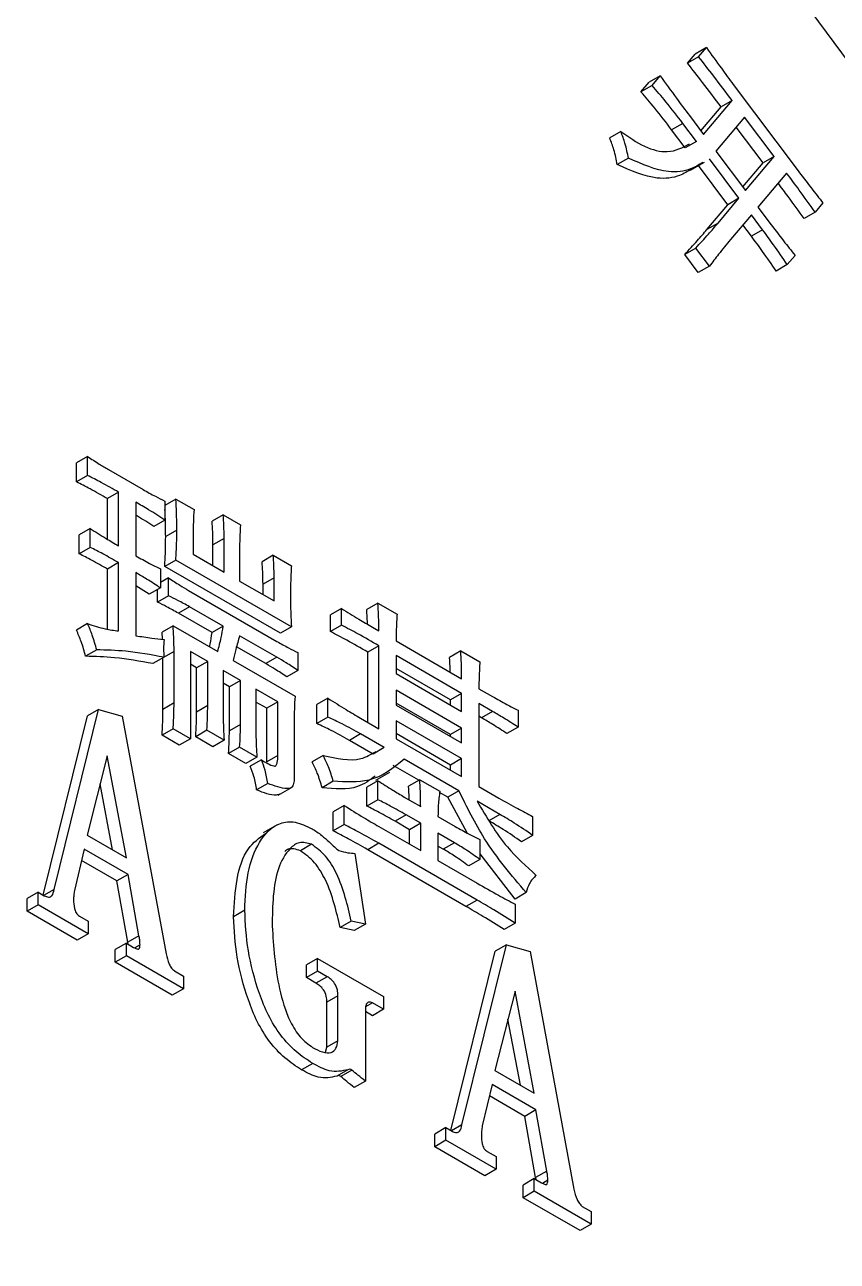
# Model space of a CAD drawing. Header units: millimetres. Extents: x 284 to 3312, y -237 to 1155.
# Drawn here: x 1979.06 to 2004.91, y 237.85 to 277.17 of the extents above; entities that cross this region are included whole.
import ezdxf

# ---------------------------------------------------------------- set-up
doc = ezdxf.new("R2010")
doc.units = ezdxf.units.MM

msp = doc.modelspace()

# ---------------------------------------------------------------- linework, layer by layer
at = {"color": 7, "linetype": 'Continuous', "lineweight": 25}
for p, q in [((2000.746, 276.446), (2000.392, 276.242)), ((2000.499, 276.154), (2000.746, 276.446)), ((2000.146, 275.95), (2000.392, 276.242)), ((2000.499, 276.154), (2000.146, 275.95)), ((1998.663, 275.042), (1998.922, 275.349)), ((1999.017, 275.246), (1998.663, 275.042)), ((1999.275, 275.553), (1998.922, 275.349)), ((1999.017, 275.246), (1999.275, 275.553)), ((2001.598, 275.278), (2003.629, 272.57)), ((2000.569, 273.797), (2001.212, 274.56)), ((2000.654, 273.683), (2001.565, 274.764)), ((2001.565, 274.764), (2001.212, 274.56)), ((2000.203, 274.285), (2000.654, 273.683)), ((2001.96, 274.237), (2001.049, 273.156)), ((2002.901, 272.984), (2001.96, 274.237)), ((1998.022, 273.781), (1997.669, 273.576)), ((1999.994, 274.037), (1999.64, 273.833)), ((2000.073, 273.256), (1999.64, 273.833)), ((2000.427, 273.46), (1999.994, 274.037)), ((2002.547, 272.78), (2001.692, 273.919)), ((2000.427, 273.46), (2000.073, 273.256)), ((1998.265, 272.93), (1997.911, 272.726)), ((2001.781, 271.655), (2000.84, 272.908)), ((2001.049, 273.156), (2001.99, 271.903)), ((2001.99, 271.903), (2002.901, 272.984)), ((2002.901, 272.984), (2002.547, 272.78)), ((2000.24, 272.548), (2000.682, 272.803)), ((2001.427, 271.451), (2000.494, 272.695)), ((2001.904, 272.017), (2002.547, 272.78)), ((2003.295, 272.458), (2002.384, 271.377)), ((2000.763, 270.662), (2001.427, 271.451)), ((2001.116, 270.866), (2001.781, 271.655)), ((2001.781, 271.655), (2001.427, 271.451)), ((2002.384, 271.377), (2002.742, 270.901)), ((2004.451, 271.507), (2004.204, 271.215)), ((2002.175, 271.129), (2001.511, 270.34)), ((2002.533, 270.653), (2002.175, 271.129)), ((2004.204, 271.215), (2003.851, 271.011)), ((2001.116, 270.866), (2000.763, 270.662)), ((2002.179, 270.448), (2001.907, 270.811)), ((2002.533, 270.653), (2002.179, 270.448)), ((2000.408, 270.073), (2000.055, 269.869)), ((2000.488, 269.292), (2000.055, 269.869)), ((2000.841, 269.496), (2000.408, 270.073)), ((2003.563, 269.838), (2003.317, 269.546)), ((2000.841, 269.496), (2000.488, 269.292)), ((2003.317, 269.546), (2002.963, 269.342)), ((1981.063, 263.445), (1980.71, 263.241)), ((1980.71, 262.639), (1980.71, 263.241)), ((1981.063, 262.843), (1981.063, 263.445)), ((1981.063, 262.843), (1980.71, 262.639)), ((1981.729, 263.027), (1982.829, 262.392)), ((1982.048, 262.309), (1981.694, 262.105)), ((1982.048, 260.604), (1982.048, 262.309)), ((1981.694, 260.814), (1981.694, 262.105)), ((1982.598, 261.991), (1982.598, 260.287)), ((1983.871, 262.092), (1983.524, 261.891)), ((1983.524, 262.025), (1983.524, 261.423)), ((1983.871, 262.092), (1984.45, 261.757)), ((1985.376, 261.59), (1985.023, 261.386)), ((1985.376, 261.59), (1985.926, 261.273)), ((1981.15, 261.155), (1980.797, 260.951)), ((1981.15, 260.554), (1981.15, 261.155)), ((1983.524, 261.423), (1983.17, 261.219)), ((1983.9, 261.106), (1983.547, 260.901)), ((1980.797, 260.35), (1980.797, 260.951)), ((1984.421, 261.039), (1984.421, 260.337)), ((1985.405, 260.838), (1985.052, 260.634)), ((1985.405, 259.769), (1985.405, 260.838)), ((1981.15, 260.554), (1980.797, 260.35)), ((1984.421, 260.337), (1985.405, 259.769)), ((1985.052, 259.973), (1985.052, 260.634)), ((1985.897, 260.487), (1985.897, 259.485)), ((1986.968, 260.304), (1986.615, 260.1)), ((1986.968, 260.304), (1987.547, 259.969)), ((1982.048, 260.069), (1981.694, 259.865)), ((1982.048, 257.897), (1982.048, 260.069)), ((1983.871, 260.153), (1983.518, 259.949)), ((1987.194, 257.827), (1983.518, 259.949)), ((1987.547, 258.031), (1983.871, 260.153)), ((1981.694, 257.953), (1981.694, 259.865)), ((1982.598, 259.752), (1982.598, 257.746)), ((1983.379, 259.869), (1983.379, 259.267)), ((1983.64, 259.585), (1983.379, 259.434)), ((1983.64, 259.016), (1983.64, 259.585)), ((1986.997, 259.585), (1986.644, 259.381)), ((1986.997, 258.85), (1986.997, 259.585)), ((1983.026, 259.063), (1982.598, 259.336)), ((1983.379, 259.267), (1983.026, 259.063)), ((1983.286, 258.812), (1983.286, 259.213)), ((1984.276, 259.184), (1987.084, 257.563)), ((1985.897, 259.485), (1986.997, 258.85)), ((1986.644, 259.054), (1986.644, 259.381)), ((1983.64, 259.016), (1983.286, 258.812)), ((1990.297, 258.783), (1989.944, 258.579)), ((1990.297, 258.783), (1990.905, 258.432)), ((1984.305, 258.666), (1983.952, 258.461)), ((1985.023, 257.843), (1983.952, 258.461)), ((1985.376, 258.047), (1984.305, 258.666)), ((1989.139, 258.616), (1988.786, 258.412)), ((1988.786, 257.877), (1988.786, 258.412)), ((1989.139, 258.081), (1989.139, 258.616)), ((1981.063, 258.13), (1980.71, 257.926)), ((1983.784, 258.064), (1983.431, 257.86)), ((1983.784, 258.064), (1985.203, 257.245)), ((1985.376, 258.047), (1985.023, 257.843)), ((1987.547, 258.031), (1987.194, 257.827)), ((1989.139, 258.081), (1988.786, 257.877)), ((1990.124, 258.014), (1990.326, 257.897)), ((1983.443, 257.635), (1983.431, 257.86)), ((1987.084, 257.061), (1985.897, 257.746)), ((1990.876, 257.58), (1992.96, 256.377)), ((1981.353, 257.295), (1980.999, 257.091)), ((1983.813, 257.245), (1983.46, 257.041)), ((1983.813, 255.607), (1983.813, 257.245)), ((1984.884, 256.927), (1984.334, 257.245)), ((1984.334, 257.245), (1984.334, 254.471)), ((1986.731, 256.857), (1985.802, 257.394)), ((1987.75, 257.212), (1987.75, 256.644)), ((1990.326, 257.429), (1989.973, 257.225)), ((1989.973, 254.993), (1989.973, 257.225)), ((1990.326, 254.789), (1990.326, 257.429)), ((1992.931, 257.262), (1992.578, 257.058)), ((1992.931, 257.262), (1993.539, 256.912)), ((1983.495, 257.061), (1983.141, 256.857)), ((1983.46, 255.403), (1983.46, 257.041)), ((1984.531, 256.723), (1984.334, 256.837)), ((1984.884, 256.927), (1984.531, 256.723)), ((1984.884, 255.524), (1984.884, 256.927)), ((1985.695, 256.961), (1987.663, 255.825)), ((1987.084, 257.061), (1986.731, 256.857)), ((1992.96, 255.909), (1990.876, 257.112)), ((1990.876, 257.112), (1990.876, 256.544)), ((1984.531, 255.319), (1984.531, 256.723)), ((1985.926, 256.326), (1985.376, 256.643)), ((1985.376, 256.643), (1985.376, 255.273)), ((1987.75, 256.644), (1987.396, 256.439)), ((1992.607, 255.705), (1990.876, 256.704)), ((1990.876, 256.544), (1992.96, 255.34)), ((1985.573, 256.122), (1985.376, 256.235)), ((1985.926, 256.326), (1985.573, 256.122)), ((1985.573, 254.718), (1985.573, 256.122)), ((1985.926, 254.922), (1985.926, 256.326)), ((1987.113, 255.641), (1986.418, 256.042)), ((1986.418, 256.042), (1986.418, 254.638)), ((1992.96, 254.806), (1990.876, 256.009)), ((1990.876, 256.009), (1990.876, 255.541)), ((1993.51, 256.059), (1993.944, 255.809)), ((1983.813, 255.607), (1983.46, 255.403)), ((1986.76, 255.437), (1986.418, 255.634)), ((1987.113, 255.641), (1986.76, 255.437)), ((1987.113, 253.936), (1987.113, 255.641)), ((1988.705, 255.758), (1988.352, 255.554)), ((1988.705, 255.156), (1988.705, 255.758)), ((1992.607, 254.602), (1990.876, 255.601)), ((1992.96, 255.909), (1992.607, 255.705)), ((1992.607, 255.545), (1992.607, 255.705)), ((1992.96, 255.34), (1992.96, 255.909)), ((1993.944, 255.341), (1993.51, 255.591)), ((1993.51, 255.591), (1993.51, 252.951)), ((1979.648, 249.5), (1981.059, 255.2)), ((1979.996, 249.68), (1981.412, 255.404)), ((1981.412, 255.404), (1981.059, 255.2)), ((1981.412, 255.404), (1982.168, 255.192)), ((1982.168, 255.192), (1983.562, 247.632)), ((1984.884, 255.524), (1984.531, 255.319)), ((1986.76, 253.732), (1986.76, 255.437)), ((1988.352, 254.952), (1988.352, 255.554)), ((1990.876, 255.541), (1992.96, 254.338)), ((1993.944, 255.341), (1993.591, 255.136)), ((1994.755, 255.374), (1994.755, 254.839)), ((1985.926, 254.922), (1985.573, 254.718)), ((1987.634, 255.073), (1987.634, 253.401)), ((1988.705, 255.156), (1988.352, 254.952)), ((1989.747, 255.123), (1990.326, 254.789)), ((1992.96, 253.836), (1990.876, 255.039)), ((1990.876, 255.039), (1990.876, 254.471)), ((1992.96, 254.806), (1992.607, 254.602)), ((1992.96, 254.338), (1992.96, 254.806)), ((1993.591, 255.136), (1993.51, 255.183)), ((1994.755, 254.839), (1994.401, 254.635)), ((1983.784, 254.788), (1983.431, 254.584)), ((1983.981, 254.267), (1983.431, 254.584)), ((1984.334, 254.471), (1983.784, 254.788)), ((1984.334, 254.471), (1983.981, 254.267)), ((1984.855, 254.738), (1984.502, 254.534)), ((1985.052, 254.216), (1984.502, 254.534)), ((1985.405, 254.421), (1984.855, 254.738)), ((1985.405, 254.421), (1985.052, 254.216)), ((1989.747, 254.622), (1989.394, 254.417)), ((1990.146, 253.983), (1989.394, 254.417)), ((1990.5, 254.187), (1989.747, 254.622)), ((1992.607, 253.632), (1990.876, 254.631)), ((1990.876, 254.471), (1992.96, 253.268)), ((1992.607, 254.542), (1992.607, 254.602)), ((1985.897, 254.203), (1985.544, 253.999)), ((1986.447, 253.886), (1985.897, 254.203)), ((1990.5, 254.187), (1990.146, 253.983)), ((1981.689, 253.927), (1981.05, 251.408)), ((1982.299, 250.687), (1981.689, 253.927)), ((1986.094, 253.682), (1985.544, 253.999)), ((1986.447, 253.886), (1986.094, 253.682)), ((1986.592, 253.802), (1986.239, 253.598)), ((1987.113, 253.936), (1986.76, 253.732)), ((1988.56, 253.936), (1988.207, 253.732)), ((1992.873, 252.817), (1991.137, 253.819)), ((1992.96, 253.836), (1992.607, 253.632)), ((1992.607, 253.472), (1992.607, 253.632)), ((1992.96, 253.268), (1992.96, 253.836)), ((1990.23, 253.154), (1990.672, 253.409)), ((1991.594, 253.147), (1990.783, 253.615)), ((1981.859, 250.941), (1981.464, 253.04)), ((1986.795, 253.05), (1986.441, 252.846)), ((1987.128, 252.67), (1987.57, 252.925)), ((1988.879, 253.117), (1988.525, 252.913)), ((1990.297, 253.134), (1989.944, 252.93)), ((1989.944, 252.328), (1989.944, 252.93)), ((1990.297, 252.532), (1990.297, 253.134)), ((1991.629, 253.168), (1991.275, 252.964)), ((1991.629, 253.168), (1992.266, 252.8)), ((1993.51, 252.951), (1994.147, 252.583)), ((1990.297, 252.532), (1989.944, 252.328)), ((1991.137, 252.616), (1991.658, 252.315)), ((1992.52, 252.613), (1992.261, 252.762)), ((1992.873, 252.817), (1992.52, 252.613)), ((1993.131, 251.474), (1992.52, 252.613)), ((1994.176, 252.065), (1993.452, 252.483)), ((1989.226, 252.349), (1988.873, 252.144)), ((1988.873, 251.543), (1988.873, 252.144)), ((1989.226, 251.747), (1989.226, 252.349)), ((1991.195, 252.048), (1990.841, 251.844)), ((1991.658, 251.781), (1991.195, 252.048)), ((1994.176, 252.065), (1993.822, 251.861)), ((1987.09, 251.732), (1986.648, 251.477)), ((1989.226, 251.747), (1988.873, 251.543)), ((1990.326, 251.68), (1991.658, 250.911)), ((1991.304, 251.576), (1990.841, 251.844)), ((1991.658, 251.781), (1991.304, 251.576)), ((1991.658, 250.911), (1991.658, 251.781)), ((1992.208, 251.998), (1992.758, 251.68)), ((1995.218, 251.998), (1995.218, 251.396)), ((1981.05, 251.408), (1982.299, 250.687)), ((1991.304, 251.116), (1991.304, 251.576)), ((1992.729, 251.162), (1992.208, 251.463)), ((1992.208, 251.463), (1992.208, 250.594)), ((1993.539, 251.263), (1993.539, 250.628)), ((1995.218, 251.396), (1994.864, 251.192)), ((1980.956, 250.959), (1980.648, 249.644)), ((1982.352, 250.153), (1980.956, 250.959)), ((1988.188, 251.113), (1987.834, 250.909)), ((1990.326, 251.145), (1989.973, 250.941)), ((1993.099, 249.137), (1989.973, 250.941)), ((1993.452, 249.341), (1990.326, 251.145)), ((1992.375, 250.958), (1992.208, 251.055)), ((1992.729, 251.162), (1992.375, 250.958)), ((1981.999, 249.949), (1980.872, 250.6)), ((1989.565, 250.822), (1989.898, 248.576)), ((1992.208, 250.594), (1993.452, 249.875)), ((1993.539, 250.628), (1993.186, 250.423)), ((1994.662, 249.371), (1993.554, 250.807)), ((1982.352, 250.153), (1981.999, 249.949)), ((1982.697, 248.207), (1982.352, 250.153)), ((1982.343, 248.003), (1981.999, 249.949)), ((1979.49, 249.591), (1979.137, 249.386)), ((1979.137, 248.984), (1979.137, 249.386)), ((1979.49, 249.188), (1979.49, 249.591)), ((1979.49, 249.591), (1979.685, 249.478)), ((1979.996, 249.68), (1979.666, 249.489)), ((1993.452, 249.341), (1993.099, 249.137)), ((1995.015, 249.575), (1994.662, 249.371)), ((1979.49, 249.188), (1979.137, 248.984)), ((1980.733, 248.062), (1979.137, 248.984)), ((1981.087, 248.266), (1979.49, 249.188)), ((1986.063, 249.015), (1985.709, 248.811)), ((1994.668, 249.207), (1994.668, 248.605)), ((1980.805, 248.832), (1981.087, 248.669)), ((1981.087, 248.669), (1981.087, 248.266)), ((1989.452, 248.672), (1989.098, 248.468)), ((1989.898, 248.576), (1989.452, 248.672)), ((1989.898, 248.576), (1989.545, 248.372)), ((1994.668, 248.605), (1994.314, 248.401)), ((1981.087, 248.266), (1980.733, 248.062)), ((1982.697, 248.207), (1982.343, 248.003)), ((1989.545, 248.372), (1989.098, 248.468)), ((1982.298, 247.97), (1981.944, 247.766)), ((1981.944, 247.363), (1981.944, 247.766)), ((1982.298, 247.567), (1982.298, 247.97)), ((1982.298, 247.97), (1982.529, 247.836)), ((1982.356, 247.937), (1982.343, 248.003)), ((1982.731, 247.916), (1982.564, 247.82)), ((1992.966, 242.192), (1994.382, 247.916)), ((1994.382, 247.916), (1994.029, 247.712)), ((1994.382, 247.916), (1995.138, 247.705)), ((1982.298, 247.567), (1981.944, 247.363)), ((1983.757, 246.316), (1981.944, 247.363)), ((1984.111, 246.521), (1982.298, 247.567)), ((1988.377, 247.481), (1988.023, 247.276)), ((1988.377, 247.078), (1988.377, 247.481)), ((1988.377, 247.481), (1990.476, 246.269)), ((1992.618, 242.012), (1994.029, 247.712)), ((1995.138, 247.705), (1996.532, 240.144)), ((1983.829, 247.086), (1984.111, 246.923)), ((1988.023, 246.874), (1988.023, 247.276)), ((1988.377, 247.078), (1988.023, 246.874)), ((1988.681, 246.903), (1988.377, 247.078)), ((1984.111, 246.923), (1984.111, 246.521)), ((1988.327, 246.698), (1988.023, 246.874)), ((1988.681, 246.903), (1988.327, 246.698)), ((1984.111, 246.521), (1983.757, 246.316)), ((1989.027, 246.294), (1988.673, 246.09)), ((1989.027, 244.864), (1989.027, 246.294)), ((1990.476, 246.269), (1990.476, 245.866)), ((1994.659, 246.44), (1994.02, 243.921)), ((1995.269, 243.2), (1994.659, 246.44)), ((1988.673, 244.66), (1988.673, 246.09)), ((1989.898, 245.828), (1989.898, 243.582)), ((1990.122, 245.662), (1989.898, 245.791)), ((1990.12, 246.071), (1989.906, 245.948)), ((1990.476, 245.866), (1990.12, 246.071)), ((1990.476, 245.866), (1990.122, 245.662)), ((1994.829, 243.454), (1994.434, 245.553)), ((1988.631, 244.506), (1988.673, 244.66)), ((1989.027, 244.864), (1988.673, 244.66)), ((1988.223, 244.147), (1987.869, 243.943)), ((1989.344, 243.945), (1988.99, 243.741)), ((1989.473, 243.928), (1989.12, 243.724)), ((1994.02, 243.921), (1995.269, 243.2)), ((1989.898, 243.582), (1989.545, 243.378)), ((1993.926, 243.472), (1993.618, 242.157)), ((1995.322, 242.666), (1993.926, 243.472)), ((1994.969, 242.462), (1993.842, 243.112)), ((1995.322, 242.666), (1994.969, 242.462)), ((1995.667, 240.719), (1995.322, 242.666)), ((1995.313, 240.515), (1994.969, 242.462)), ((1992.46, 242.103), (1992.107, 241.899)), ((1992.107, 241.496), (1992.107, 241.899)), ((1992.46, 241.7), (1992.46, 242.103)), ((1992.46, 242.103), (1992.655, 241.991)), ((1992.966, 242.192), (1992.636, 242.002)), ((1992.46, 241.7), (1992.107, 241.496)), ((1993.703, 240.575), (1992.107, 241.496)), ((1994.057, 240.779), (1992.46, 241.7)), ((1993.775, 241.344), (1994.057, 241.182)), ((1994.057, 241.182), (1994.057, 240.779)), ((1994.057, 240.779), (1993.703, 240.575)), ((1995.667, 240.719), (1995.313, 240.515)), ((1995.268, 240.482), (1994.914, 240.278)), ((1994.914, 239.876), (1994.914, 240.278)), ((1995.268, 240.08), (1995.268, 240.482)), ((1995.268, 240.482), (1995.499, 240.349)), ((1995.326, 240.449), (1995.313, 240.515)), ((1995.701, 240.429), (1995.534, 240.332)), ((1995.268, 240.08), (1994.914, 239.876)), ((1996.727, 238.829), (1994.914, 239.876)), ((1997.081, 239.033), (1995.268, 240.08)), ((1996.799, 239.599), (1997.081, 239.436)), ((1997.081, 239.436), (1997.081, 239.033)), ((1997.081, 239.033), (1996.727, 238.829))]:
    msp.add_line(p, q, dxfattribs=at)
at = {"color": 7, "linetype": 'Continuous', "lineweight": 25, "flags": 128}
msp.add_lwpolyline([(2022.743, 234.321), (2022.12, 238.296), (2021.254, 242.344), (2020.149, 246.441), (2018.812, 250.56), (2017.252, 254.678), (2015.479, 258.767), (2013.502, 262.803), (2011.335, 266.761), (2008.991, 270.617), (2006.484, 274.347), (2003.829, 277.927), (2001.044, 281.336), (1998.145, 284.554), (1995.149, 287.559), (1992.077, 290.333), (1988.946, 292.86), (1985.775, 295.123), (1982.585, 297.11), (1979.395, 298.807), (1976.225, 300.203)], dxfattribs=at)
at = {"color": 7, "linetype": 'Continuous', "lineweight": 25}
for points, knots in [([(2010.11, 193.928), (2010.494, 194.136), (2011.689, 194.784), (2013.52, 196.162), (2015.59, 198.032), (2017.461, 200.162), (2019.138, 202.527), (2020.61, 205.125), (2021.871, 207.945), (2022.911, 210.977), (2023.724, 214.205), (2024.303, 217.612), (2024.645, 221.177), (2024.747, 224.879), (2024.613, 228.696), (2024.243, 232.607), (2023.642, 236.59), (2022.815, 240.626), (2021.769, 244.694), (2020.509, 248.776), (2019.043, 252.852), (2017.38, 256.902), (2015.527, 260.906), (2013.495, 264.847), (2011.292, 268.705), (2008.931, 272.462), (2006.423, 276.098), (2003.778, 279.597), (2001.009, 282.942), (1998.13, 286.115), (1995.152, 289.1), (1992.088, 291.884), (1988.952, 294.449), (1985.757, 296.784), (1982.517, 298.874), (1979.246, 300.706), (1975.959, 302.268), (1972.673, 303.546), (1969.406, 304.531), (1966.177, 305.213), (1963.008, 305.586), (1959.921, 305.646), (1956.94, 305.395), (1954.081, 304.844), (1951.374, 303.979), (1949.322, 303.122), (1948.235, 302.461), (1947.943, 302.283)], [0, 0, 0, 0, 0.010229, 0.031763, 0.053305, 0.074953, 0.096791, 0.118874, 0.141226, 0.163837, 0.186669, 0.209671, 0.232786, 0.255968, 0.279176, 0.302379, 0.325561, 0.348717, 0.371844, 0.394943, 0.418017, 0.441071, 0.46411, 0.487139, 0.510163, 0.53319, 0.556222, 0.579265, 0.602325, 0.625409, 0.648521, 0.671667, 0.694851, 0.718075, 0.741338, 0.764637, 0.787959, 0.811275, 0.834546, 0.857722, 0.880741, 0.90354, 0.926069, 0.948305, 0.970262, 0.991989, 1, 1, 1, 1]), ([(2000.746, 276.446), (2000.903, 276.226), (2001.185, 275.833), (2001.472, 275.448), (2001.598, 275.278)], [0, 0, 0, 0, 0.560001, 1, 1, 1, 1]), ([(2001.565, 274.764), (2001.368, 275.026), (2001.016, 275.493), (2000.657, 275.952), (2000.499, 276.154)], [0, 0, 0, 0, 0.559999, 1, 1, 1, 1]), ([(2001.212, 274.56), (2001.014, 274.821), (2000.662, 275.289), (2000.304, 275.748), (2000.146, 275.95)], [0, 0, 0, 0, 0.559999, 1, 1, 1, 1]), ([(1999.994, 274.037), (1999.816, 274.269), (1999.499, 274.684), (1999.164, 275.074), (1999.017, 275.246)], [0, 0, 0, 0, 0.559991, 1, 1, 1, 1]), ([(1999.275, 275.553), (1999.446, 275.314), (1999.753, 274.888), (2000.065, 274.469), (2000.203, 274.285)], [0, 0, 0, 0, 0.559994, 1, 1, 1, 1]), ([(1999.64, 273.833), (1999.462, 274.065), (1999.145, 274.48), (1998.81, 274.87), (1998.663, 275.042)], [0, 0, 0, 0, 0.559991, 1, 1, 1, 1]), ([(1998.265, 272.93), (1998.234, 273.087), (1998.18, 273.368), (1998.07, 273.654), (1998.022, 273.781)], [0, 0, 0, 0, 0.5595236, 1, 1, 1, 1]), ([(1998.022, 273.781), (1998.274, 273.604), (1998.778, 273.252), (1999.582, 273.058), (1999.989, 273.27), (2000.21, 273.385)], [0, 0, 0, 0, 0.31267, 0.62543, 1, 1, 1, 1]), ([(1997.911, 272.726), (1997.881, 272.883), (1997.826, 273.164), (1997.717, 273.45), (1997.669, 273.576)], [0, 0, 0, 0, 0.5595236, 1, 1, 1, 1]), ([(2000.628, 272.794), (2000.504, 272.717), (2000.189, 272.523), (1999.412, 272.426), (1998.7, 272.739), (1998.265, 272.93)], [0, 0, 0, 0, 0.200654, 0.511633, 1, 1, 1, 1]), ([(2000.275, 272.59), (2000.151, 272.513), (1999.835, 272.319), (1999.059, 272.222), (1998.346, 272.535), (1997.911, 272.726)], [0, 0, 0, 0, 0.200654, 0.511633, 1, 1, 1, 1]), ([(2003.629, 272.57), (2003.781, 272.37), (2004.053, 272.013), (2004.329, 271.662), (2004.451, 271.507)], [0, 0, 0, 0, 0.559996, 1, 1, 1, 1]), ([(2003.851, 271.011), (2003.683, 271.245), (2003.411, 271.625), (2003.133, 271.997), (2003.027, 272.14)], [0, 0, 0, 0, 0.617252, 1, 1, 1, 1]), ([(2004.204, 271.215), (2004.036, 271.449), (2003.737, 271.867), (2003.43, 272.278), (2003.295, 272.458)], [0, 0, 0, 0, 0.559995, 1, 1, 1, 1]), ([(2000.055, 269.869), (2000.189, 270.014), (2000.429, 270.273), (2000.661, 270.543), (2000.763, 270.662)], [0, 0, 0, 0, 0.56, 1, 1, 1, 1]), ([(2000.408, 270.073), (2000.543, 270.218), (2000.783, 270.477), (2001.014, 270.747), (2001.116, 270.866)], [0, 0, 0, 0, 0.56, 1, 1, 1, 1]), ([(2003.317, 269.546), (2003.174, 269.756), (2002.918, 270.131), (2002.651, 270.493), (2002.533, 270.653)], [0, 0, 0, 0, 0.559997, 1, 1, 1, 1]), ([(2002.742, 270.901), (2002.894, 270.7), (2003.164, 270.343), (2003.441, 269.992), (2003.563, 269.838)], [0, 0, 0, 0, 0.5599979, 1, 1, 1, 1]), ([(2001.511, 270.34), (2001.383, 270.186), (2001.156, 269.91), (2000.938, 269.623), (2000.841, 269.496)], [0, 0, 0, 0, 0.5600002, 1, 1, 1, 1]), ([(2002.963, 269.342), (2002.82, 269.552), (2002.565, 269.927), (2002.297, 270.289), (2002.179, 270.448)], [0, 0, 0, 0, 0.559997, 1, 1, 1, 1]), ([(1981.063, 263.445), (1981.188, 263.364), (1981.409, 263.219), (1981.631, 263.086), (1981.729, 263.027)], [0, 0, 0, 0, 0.560001, 1, 1, 1, 1]), ([(1982.048, 262.309), (1981.864, 262.414), (1981.535, 262.601), (1981.208, 262.769), (1981.063, 262.843)], [0, 0, 0, 0, 0.5600114, 1, 1, 1, 1]), ([(1981.694, 262.105), (1981.51, 262.21), (1981.182, 262.397), (1980.854, 262.565), (1980.71, 262.639)], [0, 0, 0, 0, 0.5600114, 1, 1, 1, 1]), ([(1982.829, 262.392), (1982.959, 262.319), (1983.191, 262.189), (1983.422, 262.075), (1983.524, 262.025)], [0, 0, 0, 0, 0.559976, 1, 1, 1, 1]), ([(1983.524, 261.423), (1983.351, 261.534), (1983.043, 261.732), (1982.734, 261.912), (1982.598, 261.991)], [0, 0, 0, 0, 0.559978, 1, 1, 1, 1]), ([(1983.9, 261.106), (1983.9, 261.287), (1983.898, 261.611), (1983.879, 261.945), (1983.871, 262.092)], [0, 0, 0, 0, 0.560023, 1, 1, 1, 1]), ([(1983.17, 261.219), (1982.998, 261.331), (1982.807, 261.455), (1982.616, 261.567), (1982.598, 261.578)], [0, 0, 0, 0, 0.905355, 1, 1, 1, 1]), ([(1983.547, 260.901), (1983.546, 261.083), (1983.546, 261.366), (1983.53, 261.656), (1983.524, 261.761)], [0, 0, 0, 0, 0.641668, 1, 1, 1, 1]), ([(1984.45, 261.757), (1984.441, 261.626), (1984.425, 261.39), (1984.422, 261.146), (1984.421, 261.039)], [0, 0, 0, 0, 0.559972, 1, 1, 1, 1]), ([(1985.405, 260.838), (1985.404, 260.977), (1985.401, 261.224), (1985.384, 261.478), (1985.376, 261.59)], [0, 0, 0, 0, 0.559972, 1, 1, 1, 1]), ([(1981.15, 261.155), (1981.318, 261.048), (1981.617, 260.857), (1981.916, 260.681), (1982.048, 260.604)], [0, 0, 0, 0, 0.559983, 1, 1, 1, 1]), ([(1983.871, 260.153), (1983.881, 260.328), (1983.899, 260.641), (1983.9, 260.964), (1983.9, 261.106)], [0, 0, 0, 0, 0.559966, 1, 1, 1, 1]), ([(1985.052, 260.634), (1985.05, 260.773), (1985.047, 261.02), (1985.03, 261.274), (1985.023, 261.386)], [0, 0, 0, 0, 0.559972, 1, 1, 1, 1]), ([(1985.926, 261.273), (1985.917, 261.129), (1985.901, 260.871), (1985.899, 260.605), (1985.897, 260.487)], [0, 0, 0, 0, 0.559977, 1, 1, 1, 1]), ([(1983.518, 259.949), (1983.527, 260.124), (1983.545, 260.437), (1983.546, 260.759), (1983.547, 260.901)], [0, 0, 0, 0, 0.559966, 1, 1, 1, 1]), ([(1981.694, 259.865), (1981.526, 259.96), (1981.227, 260.131), (1980.928, 260.283), (1980.797, 260.35)], [0, 0, 0, 0, 0.560007, 1, 1, 1, 1]), ([(1982.048, 260.069), (1981.88, 260.165), (1981.581, 260.335), (1981.282, 260.487), (1981.15, 260.554)], [0, 0, 0, 0, 0.560007, 1, 1, 1, 1]), ([(1986.997, 259.585), (1986.996, 259.717), (1986.993, 259.953), (1986.976, 260.197), (1986.968, 260.304)], [0, 0, 0, 0, 0.559972, 1, 1, 1, 1]), ([(1982.598, 260.287), (1982.744, 260.204), (1983.004, 260.058), (1983.265, 259.926), (1983.379, 259.869)], [0, 0, 0, 0, 0.55998, 1, 1, 1, 1]), ([(1986.644, 259.381), (1986.642, 259.513), (1986.64, 259.749), (1986.622, 259.992), (1986.615, 260.1)], [0, 0, 0, 0, 0.559972, 1, 1, 1, 1]), ([(1987.547, 259.969), (1987.537, 259.788), (1987.519, 259.465), (1987.519, 259.13), (1987.518, 258.983)], [0, 0, 0, 0, 0.5599548, 1, 1, 1, 1]), ([(1983.379, 259.267), (1983.233, 259.362), (1982.973, 259.53), (1982.712, 259.684), (1982.598, 259.752)], [0, 0, 0, 0, 0.559985, 1, 1, 1, 1]), ([(1983.64, 259.585), (1983.758, 259.505), (1983.97, 259.364), (1984.183, 259.239), (1984.276, 259.184)], [0, 0, 0, 0, 0.559972, 1, 1, 1, 1]), ([(1983.952, 258.461), (1983.827, 258.531), (1983.605, 258.656), (1983.384, 258.764), (1983.286, 258.812)], [0, 0, 0, 0, 0.559973, 1, 1, 1, 1]), ([(1984.305, 258.666), (1984.181, 258.735), (1983.959, 258.86), (1983.737, 258.969), (1983.64, 259.016)], [0, 0, 0, 0, 0.559973, 1, 1, 1, 1]), ([(1987.518, 258.983), (1987.519, 258.808), (1987.519, 258.496), (1987.539, 258.173), (1987.547, 258.031)], [0, 0, 0, 0, 0.560042, 1, 1, 1, 1]), ([(1990.326, 257.897), (1990.325, 258.06), (1990.323, 258.352), (1990.305, 258.651), (1990.297, 258.783)], [0, 0, 0, 0, 0.560009, 1, 1, 1, 1]), ([(1989.139, 258.616), (1989.323, 258.499), (1989.651, 258.291), (1989.979, 258.099), (1990.124, 258.014)], [0, 0, 0, 0, 0.559988, 1, 1, 1, 1]), ([(1989.965, 258.108), (1989.965, 258.134), (1989.963, 258.288), (1989.952, 258.447), (1989.944, 258.579)], [0, 0, 0, 0, 0.166323, 1, 1, 1, 1]), ([(1990.905, 258.432), (1990.896, 258.275), (1990.88, 257.995), (1990.877, 257.707), (1990.876, 257.58)], [0, 0, 0, 0, 0.55998, 1, 1, 1, 1]), ([(1981.353, 257.295), (1981.311, 257.451), (1981.237, 257.73), (1981.116, 258.008), (1981.063, 258.13)], [0, 0, 0, 0, 0.559812, 1, 1, 1, 1]), ([(1981.063, 258.13), (1981.251, 258.068), (1981.587, 257.955), (1981.907, 257.914), (1982.048, 257.897)], [0, 0, 0, 0, 0.559824, 1, 1, 1, 1]), ([(1983.813, 257.245), (1983.812, 257.396), (1983.809, 257.665), (1983.792, 257.942), (1983.784, 258.064)], [0, 0, 0, 0, 0.559976, 1, 1, 1, 1]), ([(1985.203, 257.245), (1985.242, 257.389), (1985.312, 257.646), (1985.357, 257.925), (1985.376, 258.047)], [0, 0, 0, 0, 0.559991, 1, 1, 1, 1]), ([(1990.326, 257.429), (1990.104, 257.556), (1989.709, 257.783), (1989.313, 257.99), (1989.139, 258.081)], [0, 0, 0, 0, 0.5600076, 1, 1, 1, 1]), ([(1980.999, 257.091), (1980.958, 257.247), (1980.883, 257.526), (1980.763, 257.804), (1980.71, 257.926)], [0, 0, 0, 0, 0.559812, 1, 1, 1, 1]), ([(1982.598, 257.746), (1982.767, 257.719), (1983.069, 257.67), (1983.365, 257.642), (1983.495, 257.629)], [0, 0, 0, 0, 0.560001, 1, 1, 1, 1]), ([(1983.495, 257.629), (1983.487, 257.527), (1983.474, 257.346), (1983.488, 257.148), (1983.495, 257.061)], [0, 0, 0, 0, 0.559996, 1, 1, 1, 1]), ([(1984.939, 257.398), (1984.946, 257.425), (1984.982, 257.566), (1985.005, 257.719), (1985.023, 257.843)], [0, 0, 0, 0, 0.192358, 1, 1, 1, 1]), ([(1985.897, 257.746), (1985.857, 257.602), (1985.785, 257.344), (1985.722, 257.078), (1985.695, 256.961)], [0, 0, 0, 0, 0.559993, 1, 1, 1, 1]), ([(1987.084, 257.563), (1987.209, 257.493), (1987.431, 257.369), (1987.652, 257.26), (1987.75, 257.212)], [0, 0, 0, 0, 0.559973, 1, 1, 1, 1]), ([(1989.973, 257.225), (1989.751, 257.352), (1989.355, 257.579), (1988.96, 257.786), (1988.786, 257.877)], [0, 0, 0, 0, 0.5600076, 1, 1, 1, 1]), ([(1983.495, 257.061), (1983.086, 257.137), (1982.355, 257.271), (1981.659, 257.288), (1981.353, 257.295)], [0, 0, 0, 0, 0.5600359, 1, 1, 1, 1]), ([(1992.96, 256.377), (1992.959, 256.54), (1992.957, 256.831), (1992.939, 257.131), (1992.931, 257.262)], [0, 0, 0, 0, 0.560009, 1, 1, 1, 1]), ([(1983.141, 256.857), (1982.732, 256.932), (1982.001, 257.067), (1981.305, 257.084), (1980.999, 257.091)], [0, 0, 0, 0, 0.5600359, 1, 1, 1, 1]), ([(1987.396, 256.439), (1987.272, 256.522), (1987.051, 256.669), (1986.828, 256.8), (1986.731, 256.857)], [0, 0, 0, 0, 0.559968, 1, 1, 1, 1]), ([(1987.75, 256.644), (1987.626, 256.726), (1987.404, 256.873), (1987.182, 257.004), (1987.084, 257.061)], [0, 0, 0, 0, 0.559968, 1, 1, 1, 1]), ([(1992.599, 256.585), (1992.599, 256.611), (1992.597, 256.767), (1992.586, 256.926), (1992.578, 257.058)], [0, 0, 0, 0, 0.170831, 1, 1, 1, 1]), ([(1993.539, 256.912), (1993.53, 256.755), (1993.514, 256.475), (1993.511, 256.186), (1993.51, 256.059)], [0, 0, 0, 0, 0.55998, 1, 1, 1, 1]), ([(1983.784, 254.788), (1983.794, 254.939), (1983.81, 255.207), (1983.812, 255.485), (1983.813, 255.607)], [0, 0, 0, 0, 0.559973, 1, 1, 1, 1]), ([(1987.663, 255.825), (1987.654, 255.687), (1987.637, 255.441), (1987.635, 255.185), (1987.634, 255.073)], [0, 0, 0, 0, 0.559968, 1, 1, 1, 1]), ([(1988.705, 255.758), (1988.9, 255.635), (1989.247, 255.416), (1989.594, 255.212), (1989.747, 255.123)], [0, 0, 0, 0, 0.5599896, 1, 1, 1, 1]), ([(1993.944, 255.809), (1994.096, 255.724), (1994.366, 255.573), (1994.636, 255.435), (1994.755, 255.374)], [0, 0, 0, 0, 0.559995, 1, 1, 1, 1]), ([(1983.431, 254.584), (1983.44, 254.734), (1983.457, 255.003), (1983.459, 255.281), (1983.46, 255.403)], [0, 0, 0, 0, 0.559973, 1, 1, 1, 1]), ([(1984.502, 254.534), (1984.511, 254.678), (1984.528, 254.936), (1984.53, 255.202), (1984.531, 255.319)], [0, 0, 0, 0, 0.559978, 1, 1, 1, 1]), ([(1984.855, 254.738), (1984.865, 254.882), (1984.881, 255.14), (1984.883, 255.406), (1984.884, 255.524)], [0, 0, 0, 0, 0.559978, 1, 1, 1, 1]), ([(1985.376, 255.273), (1985.378, 255.116), (1985.381, 254.835), (1985.398, 254.547), (1985.405, 254.421)], [0, 0, 0, 0, 0.55998, 1, 1, 1, 1]), ([(1994.755, 254.839), (1994.604, 254.936), (1994.334, 255.109), (1994.063, 255.27), (1993.944, 255.341)], [0, 0, 0, 0, 0.560001, 1, 1, 1, 1]), ([(1985.897, 254.203), (1985.907, 254.335), (1985.924, 254.57), (1985.926, 254.814), (1985.926, 254.922)], [0, 0, 0, 0, 0.559956, 1, 1, 1, 1]), ([(1989.394, 254.417), (1989.199, 254.527), (1988.851, 254.722), (1988.504, 254.882), (1988.352, 254.952)], [0, 0, 0, 0, 0.559951, 1, 1, 1, 1]), ([(1989.747, 254.622), (1989.552, 254.731), (1989.204, 254.926), (1988.858, 255.086), (1988.705, 255.156)], [0, 0, 0, 0, 0.559951, 1, 1, 1, 1]), ([(1994.401, 254.635), (1994.25, 254.732), (1993.98, 254.905), (1993.71, 255.066), (1993.591, 255.136)], [0, 0, 0, 0, 0.560001, 1, 1, 1, 1]), ([(1985.544, 253.999), (1985.554, 254.131), (1985.571, 254.366), (1985.572, 254.61), (1985.573, 254.718)], [0, 0, 0, 0, 0.559956, 1, 1, 1, 1]), ([(1986.418, 254.638), (1986.42, 254.5), (1986.422, 254.253), (1986.44, 253.998), (1986.447, 253.886)], [0, 0, 0, 0, 0.5600147, 1, 1, 1, 1]), ([(1988.56, 253.936), (1988.982, 253.843), (1989.619, 253.702), (1990.082, 253.974), (1990.238, 254.065)], [0, 0, 0, 0, 0.662472, 1, 1, 1, 1]), ([(1986.592, 253.802), (1986.726, 253.717), (1986.877, 253.62), (1987.036, 253.596), (1987.077, 253.635), (1987.109, 253.747), (1987.112, 253.86), (1987.113, 253.936)], [0, 0, 0, 0, 0.500222, 0.562501, 0.624984, 0.749863, 1, 1, 1, 1]), ([(1986.795, 253.05), (1986.771, 253.189), (1986.729, 253.436), (1986.634, 253.69), (1986.592, 253.802)], [0, 0, 0, 0, 0.5599572, 1, 1, 1, 1]), ([(1988.525, 252.913), (1988.478, 253.067), (1988.395, 253.343), (1988.264, 253.613), (1988.207, 253.732)], [0, 0, 0, 0, 0.559724, 1, 1, 1, 1]), ([(1988.879, 253.117), (1988.832, 253.271), (1988.748, 253.547), (1988.618, 253.817), (1988.56, 253.936)], [0, 0, 0, 0, 0.559724, 1, 1, 1, 1]), ([(1991.137, 253.819), (1990.786, 253.539), (1990.159, 253.038), (1989.271, 253.093), (1988.879, 253.117)], [0, 0, 0, 0, 0.558753, 1, 1, 1, 1]), ([(1986.441, 252.846), (1986.418, 252.985), (1986.376, 253.232), (1986.28, 253.486), (1986.239, 253.598)], [0, 0, 0, 0, 0.5599572, 1, 1, 1, 1]), ([(1987.634, 253.401), (1987.637, 253.276), (1987.642, 253.087), (1987.56, 252.893), (1987.273, 252.864), (1987.007, 252.967), (1986.795, 253.05)], [0, 0, 0, 0, 0.2499729, 0.374722, 0.4989134, 1, 1, 1, 1]), ([(1990.215, 253.281), (1990.036, 253.15), (1989.574, 252.812), (1988.924, 252.875), (1988.525, 252.913)], [0, 0, 0, 0, 0.386988, 1, 1, 1, 1]), ([(1987.169, 252.705), (1987.134, 252.695), (1986.927, 252.634), (1986.662, 252.75), (1986.441, 252.846)], [0, 0, 0, 0, 0.167773, 1, 1, 1, 1]), ([(1990.297, 253.134), (1990.454, 253.033), (1990.733, 252.853), (1991.013, 252.688), (1991.137, 252.616)], [0, 0, 0, 0, 0.5599806, 1, 1, 1, 1]), ([(1991.295, 252.525), (1991.294, 252.545), (1991.291, 252.689), (1991.283, 252.837), (1991.275, 252.964)], [0, 0, 0, 0, 0.14025, 1, 1, 1, 1]), ([(1991.658, 252.315), (1991.655, 252.473), (1991.651, 252.754), (1991.635, 253.041), (1991.629, 253.168)], [0, 0, 0, 0, 0.559994, 1, 1, 1, 1]), ([(1991.195, 252.048), (1991.027, 252.143), (1990.728, 252.314), (1990.429, 252.466), (1990.297, 252.532)], [0, 0, 0, 0, 0.560007, 1, 1, 1, 1]), ([(1992.266, 252.8), (1992.246, 252.656), (1992.212, 252.398), (1992.209, 252.12), (1992.208, 251.998)], [0, 0, 0, 0, 0.559946, 1, 1, 1, 1]), ([(1995.015, 249.575), (1994.548, 250.126), (1993.713, 251.11), (1993.13, 252.295), (1992.873, 252.817)], [0, 0, 0, 0, 0.560091, 1, 1, 1, 1]), ([(1993.452, 252.483), (1993.754, 251.969), (1994.292, 251.051), (1995.015, 250.409), (1995.334, 250.126)], [0, 0, 0, 0, 0.559638, 1, 1, 1, 1]), ([(1994.147, 252.583), (1994.347, 252.469), (1994.704, 252.265), (1995.061, 252.08), (1995.218, 251.998)], [0, 0, 0, 0, 0.560004, 1, 1, 1, 1]), ([(1989.226, 252.349), (1989.431, 252.219), (1989.798, 251.988), (1990.165, 251.774), (1990.326, 251.68)], [0, 0, 0, 0, 0.55999, 1, 1, 1, 1]), ([(1990.841, 251.844), (1990.673, 251.939), (1990.374, 252.11), (1990.075, 252.262), (1989.944, 252.328)], [0, 0, 0, 0, 0.560007, 1, 1, 1, 1]), ([(1995.218, 251.396), (1995.024, 251.531), (1994.677, 251.772), (1994.329, 251.975), (1994.176, 252.065)], [0, 0, 0, 0, 0.559964, 1, 1, 1, 1]), ([(1986.063, 249.015), (1986.081, 249.424), (1986.119, 250.241), (1986.489, 251.221), (1987.02, 251.79), (1987.657, 251.866), (1988.021, 251.694), (1988.203, 251.608)], [0, 0, 0, 0, 0.250502, 0.500764, 0.750092, 0.875058, 1, 1, 1, 1]), ([(1990.326, 251.145), (1990.121, 251.262), (1989.754, 251.471), (1989.387, 251.663), (1989.226, 251.747)], [0, 0, 0, 0, 0.5600033, 1, 1, 1, 1]), ([(1992.758, 251.68), (1992.904, 251.598), (1993.164, 251.45), (1993.425, 251.32), (1993.539, 251.263)], [0, 0, 0, 0, 0.559983, 1, 1, 1, 1]), ([(1994.864, 251.192), (1994.67, 251.327), (1994.324, 251.567), (1993.976, 251.771), (1993.822, 251.861)], [0, 0, 0, 0, 0.559964, 1, 1, 1, 1]), ([(1985.709, 248.811), (1985.73, 249.216), (1985.772, 250.026), (1986.089, 250.996), (1986.525, 251.317), (1986.72, 251.461)], [0, 0, 0, 0, 0.355841, 0.71134, 1, 1, 1, 1]), ([(1988.203, 251.608), (1988.306, 251.541), (1988.491, 251.42), (1988.669, 251.259), (1988.747, 251.188)], [0, 0, 0, 0, 0.559728, 1, 1, 1, 1]), ([(1989.973, 250.941), (1989.767, 251.058), (1989.4, 251.267), (1989.034, 251.459), (1988.873, 251.543)], [0, 0, 0, 0, 0.5600033, 1, 1, 1, 1]), ([(1988.188, 251.113), (1988.051, 251.148), (1987.776, 251.218), (1987.41, 250.911), (1986.962, 250.148), (1986.945, 249.166), (1986.934, 248.512)], [0, 0, 0, 0, 0.123503, 0.248867, 0.498938, 1, 1, 1, 1]), ([(1987.834, 250.909), (1987.693, 250.953), (1987.497, 251.015), (1987.37, 250.915), (1987.335, 250.886)], [0, 0, 0, 0, 0.717882, 1, 1, 1, 1]), ([(1989.098, 248.468), (1989.039, 248.718), (1988.922, 249.218), (1988.679, 249.925), (1988.299, 250.567), (1987.989, 250.795), (1987.834, 250.909)], [0, 0, 0, 0, 0.281143, 0.561734, 0.781208, 1, 1, 1, 1]), ([(1989.452, 248.672), (1989.393, 248.922), (1989.275, 249.423), (1989.032, 250.129), (1988.652, 250.771), (1988.342, 250.999), (1988.188, 251.113)], [0, 0, 0, 0, 0.281143, 0.561734, 0.781208, 1, 1, 1, 1]), ([(1988.747, 251.188), (1988.803, 251.134), (1988.903, 251.037), (1989.006, 250.953), (1989.051, 250.917)], [0, 0, 0, 0, 0.560487, 1, 1, 1, 1]), ([(1989.051, 250.917), (1989.149, 250.889), (1989.325, 250.838), (1989.491, 250.827), (1989.565, 250.822)], [0, 0, 0, 0, 0.558272, 1, 1, 1, 1]), ([(1993.186, 250.423), (1993.035, 250.533), (1992.766, 250.728), (1992.494, 250.888), (1992.375, 250.958)], [0, 0, 0, 0, 0.559956, 1, 1, 1, 1]), ([(1993.539, 250.628), (1993.388, 250.737), (1993.119, 250.932), (1992.848, 251.092), (1992.729, 251.162)], [0, 0, 0, 0, 0.559956, 1, 1, 1, 1]), ([(1995.334, 250.126), (1995.252, 250.049), (1995.106, 249.91), (1995.043, 249.677), (1995.015, 249.575)], [0, 0, 0, 0, 0.560083, 1, 1, 1, 1]), ([(1993.452, 249.875), (1993.679, 249.746), (1994.085, 249.514), (1994.49, 249.301), (1994.668, 249.207)], [0, 0, 0, 0, 0.560004, 1, 1, 1, 1]), ([(1979.685, 249.478), (1979.733, 249.457), (1979.827, 249.414), (1979.959, 249.476), (1979.982, 249.602), (1979.996, 249.68)], [0, 0, 0, 0, 0.281219, 0.559867, 1, 1, 1, 1]), ([(1980.648, 249.644), (1980.639, 249.592), (1980.622, 249.498), (1980.619, 249.395), (1980.617, 249.349)], [0, 0, 0, 0, 0.559946, 1, 1, 1, 1]), ([(1980.617, 249.349), (1980.621, 249.26), (1980.625, 249.149), (1980.663, 249.004), (1980.697, 248.931), (1980.748, 248.869), (1980.786, 248.844), (1980.805, 248.832)], [0, 0, 0, 0, 0.499684, 0.625257, 0.749924, 0.874881, 1, 1, 1, 1]), ([(1994.668, 248.605), (1994.441, 248.747), (1994.036, 249), (1993.631, 249.237), (1993.452, 249.341)], [0, 0, 0, 0, 0.559992, 1, 1, 1, 1]), ([(1988.223, 244.147), (1988.045, 244.261), (1987.69, 244.491), (1987.191, 245.028), (1986.791, 245.678), (1986.432, 246.597), (1986.126, 247.748), (1986.084, 248.593), (1986.063, 249.015)], [0, 0, 0, 0, 0.125038, 0.249874, 0.374768, 0.49985, 0.749889, 1, 1, 1, 1]), ([(1994.314, 248.401), (1994.088, 248.543), (1993.683, 248.796), (1993.277, 249.033), (1993.099, 249.137)], [0, 0, 0, 0, 0.559992, 1, 1, 1, 1]), ([(1987.869, 243.943), (1987.692, 244.057), (1987.336, 244.287), (1986.838, 244.824), (1986.438, 245.474), (1986.078, 246.393), (1985.772, 247.544), (1985.73, 248.388), (1985.709, 248.811)], [0, 0, 0, 0, 0.125038, 0.249874, 0.374768, 0.49985, 0.749889, 1, 1, 1, 1]), ([(1986.934, 248.512), (1986.977, 247.86), (1987.04, 246.883), (1987.399, 245.64), (1987.81, 244.95), (1988.085, 244.751), (1988.222, 244.651)], [0, 0, 0, 0, 0.500529, 0.750512, 0.87539, 1, 1, 1, 1]), ([(1982.731, 247.916), (1982.73, 247.969), (1982.728, 248.062), (1982.706, 248.162), (1982.697, 248.207)], [0, 0, 0, 0, 0.559753, 1, 1, 1, 1]), ([(1982.529, 247.836), (1982.562, 247.819), (1982.608, 247.795), (1982.664, 247.778), (1982.707, 247.783), (1982.726, 247.841), (1982.729, 247.891), (1982.731, 247.916)], [0, 0, 0, 0, 0.313377, 0.43797, 0.560111, 0.779399, 1, 1, 1, 1]), ([(1983.562, 247.632), (1983.588, 247.522), (1983.623, 247.37), (1983.729, 247.171), (1983.795, 247.114), (1983.829, 247.086)], [0, 0, 0, 0, 0.5604886, 0.7801175, 1, 1, 1, 1]), ([(1988.673, 246.09), (1988.671, 246.153), (1988.667, 246.278), (1988.584, 246.483), (1988.452, 246.619), (1988.369, 246.672), (1988.327, 246.698)], [0, 0, 0, 0, 0.281034, 0.559083, 0.779083, 1, 1, 1, 1]), ([(1989.027, 246.294), (1989.025, 246.357), (1989.021, 246.482), (1988.938, 246.687), (1988.806, 246.823), (1988.722, 246.876), (1988.681, 246.903)], [0, 0, 0, 0, 0.281034, 0.559083, 0.779083, 1, 1, 1, 1]), ([(1990.12, 246.071), (1990.102, 246.08), (1990.065, 246.097), (1989.999, 246.098), (1989.933, 246.059), (1989.902, 245.952), (1989.9, 245.87), (1989.898, 245.828)], [0, 0, 0, 0, 0.125882, 0.251222, 0.500471, 0.749934, 1, 1, 1, 1]), ([(1988.222, 244.651), (1988.325, 244.597), (1988.532, 244.489), (1988.808, 244.462), (1988.983, 244.61), (1989.012, 244.779), (1989.027, 244.864)], [0, 0, 0, 0, 0.280921, 0.560477, 0.779877, 1, 1, 1, 1]), ([(1988.99, 243.741), (1988.8, 243.7), (1988.46, 243.628), (1988.05, 243.846), (1987.869, 243.943)], [0, 0, 0, 0, 0.55863, 1, 1, 1, 1]), ([(1989.344, 243.945), (1989.154, 243.904), (1988.813, 243.833), (1988.404, 244.05), (1988.223, 244.147)], [0, 0, 0, 0, 0.55863, 1, 1, 1, 1]), ([(1989.473, 243.928), (1989.445, 243.944), (1989.395, 243.972), (1989.36, 243.953), (1989.344, 243.945)], [0, 0, 0, 0, 0.559098, 1, 1, 1, 1]), ([(1989.898, 243.582), (1989.819, 243.645), (1989.677, 243.758), (1989.535, 243.876), (1989.473, 243.928)], [0, 0, 0, 0, 0.560907, 1, 1, 1, 1]), ([(1989.12, 243.724), (1989.092, 243.74), (1989.046, 243.767), (1989.013, 243.75), (1989, 243.744)], [0, 0, 0, 0, 0.612267, 1, 1, 1, 1]), ([(1989.545, 243.378), (1989.465, 243.441), (1989.323, 243.554), (1989.182, 243.672), (1989.12, 243.724)], [0, 0, 0, 0, 0.560907, 1, 1, 1, 1]), ([(1992.655, 241.991), (1992.703, 241.969), (1992.797, 241.927), (1992.929, 241.989), (1992.952, 242.115), (1992.966, 242.192)], [0, 0, 0, 0, 0.2812186, 0.5598675, 1, 1, 1, 1]), ([(1993.618, 242.157), (1993.609, 242.104), (1993.592, 242.01), (1993.589, 241.907), (1993.587, 241.862)], [0, 0, 0, 0, 0.5599456, 1, 1, 1, 1]), ([(1993.587, 241.862), (1993.591, 241.773), (1993.595, 241.661), (1993.633, 241.516), (1993.667, 241.443), (1993.718, 241.381), (1993.756, 241.357), (1993.775, 241.344)], [0, 0, 0, 0, 0.499684, 0.625257, 0.749924, 0.874881, 1, 1, 1, 1]), ([(1995.701, 240.429), (1995.7, 240.481), (1995.698, 240.574), (1995.676, 240.675), (1995.667, 240.719)], [0, 0, 0, 0, 0.559753, 1, 1, 1, 1]), ([(1995.499, 240.349), (1995.532, 240.332), (1995.578, 240.307), (1995.634, 240.291), (1995.677, 240.295), (1995.696, 240.354), (1995.699, 240.404), (1995.701, 240.429)], [0, 0, 0, 0, 0.313377, 0.43797, 0.560111, 0.779399, 1, 1, 1, 1]), ([(1996.532, 240.144), (1996.558, 240.035), (1996.594, 239.882), (1996.699, 239.684), (1996.766, 239.627), (1996.799, 239.599)], [0, 0, 0, 0, 0.5604886, 0.7801175, 1, 1, 1, 1])]:
    msp.add_open_spline(points, degree=3, knots=knots, dxfattribs=at)

doc.saveas('drawing.dxf')
